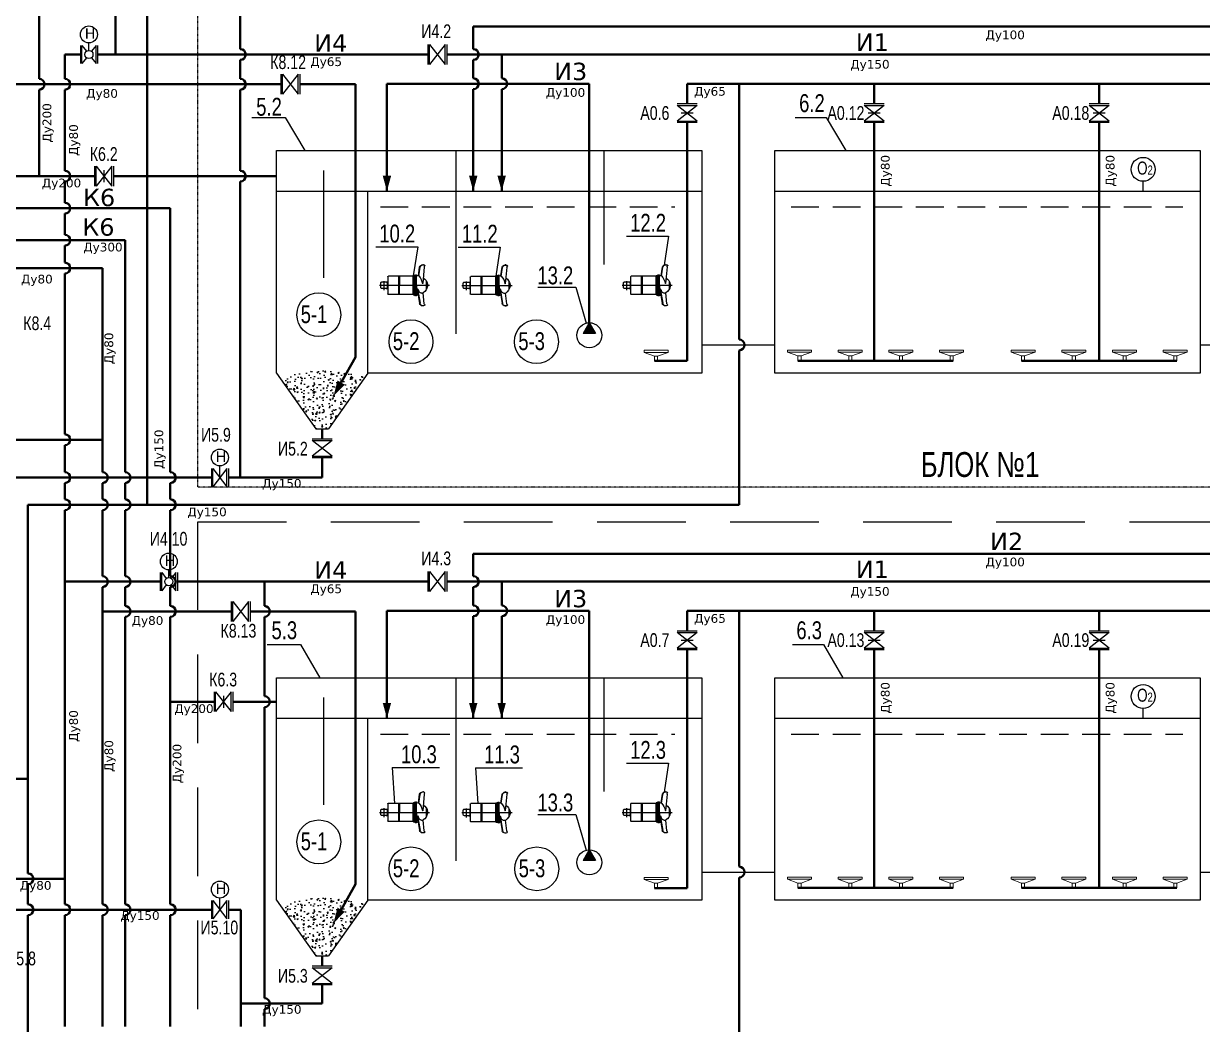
# Model space of a CAD drawing. Extents: x 151310 to 250336, y -70311 to -4848.
# Drawn here: x 232217 to 242341, y -21911 to -13297 of the extents above; entities that cross this region are included whole.
import ezdxf

# ---------------------------------------------------------------- set-up
doc = ezdxf.new("R2010")
doc.units = 0
doc.header["$LTSCALE"] = 300
doc.header["$MEASUREMENT"] = 0
for name, pattern in [('ACAD_ISO10W100', [18.5, 12, -3, 0.5, -3]), ('DASHED2', [9.525, 6.35, -3.175]), ('HIDDEN2', [4.7625, 3.175, -1.5875])]:
    doc.linetypes.add(name, pattern=pattern)
for name, color, linetype in [('1', 7, 'CONTINUOUS'), ('Обозначение задвижек', 7, 'CONTINUOUS'), ('Слой1', 7, 'CONTINUOUS')]:
    doc.layers.add(name, color=color, linetype=linetype)
for name, color, linetype, lineweight, true_color in [('А0', 7, 'CONTINUOUS', 40, 0x00befa), ('И1', 7, 'CONTINUOUS', 40, 0xfa8200), ('И2', 7, 'CONTINUOUS', 40, 0xc86400), ('И3', 7, 'CONTINUOUS', 40, 0xaa5000), ('И4', 7, 'CONTINUOUS', 40, 0x783c00), ('И5', 7, 'CONTINUOUS', 40, 0x5a3200), ('К6', 7, 'CONTINUOUS', 40, 0x501400), ('К8', 7, 'CONTINUOUS', 40, 0x008282)]:
    doc.layers.add(name, color=color, linetype=linetype, lineweight=lineweight, true_color=true_color)
doc.layers.add('воздух', color=140, linetype='CONTINUOUS', lineweight=15)
doc.layers.add('Запорная арматура', color=7, linetype='CONTINUOUS', lineweight=20)
doc.styles.add('MONARCH', font='monarch', dxfattribs={"width": 0.77})

# ---------------------------------------------------------------- blocks, each defined once
blk = doc.blocks.new('_мешалка')
at = {"layer": '1', "color": 124}
for p, q in [((10, 107), (-200, -1028)), ((101, -19), (-101, 19)), ((-336, -623), (-232, -60)), ((-214, -49), (-25, -84)), ((-92, -34), (-99, -70)), ((-28, -83), (168, -119)), ((55, -61), (48, -97)), ((76, -699), (180, -136)), ((133, -391), (-279, -315)), ((137, -371), (-276, -295)), ((-639, -804), (-637, -789)), ((-367, -735), (-569, -728)), ((-367, -745), (-568, -738)), ((-146, -736), (-382, -692)), ((-365, -674), (81, -756)), ((-351, -651), (-355, -653)), ((-351, -651), (79, -730)), ((77, -730), (-351, -651)), ((82, -700), (-345, -621)), ((-146, -736), (91, -780)), ((-142, -715), (81, -756)), ((-68, -763), (-72, -772)), ((-72, -772), (248, -889)), ((-68, -763), (252, -879)), ((76, -729), (80, -733)), ((84, -703), (79, -730)), ((84, -703), (79, -730)), ((84, -703), (82, -700)), ((-609, -835), (-620, -842)), ((-594, -832), (-210, -867)), ((-280, -938), (-94, -972)), ((-210, -867), (-209, -859)), ((-173, -986), (-210, -979)), ((238, -986), (-1, -915)), ((252, -994), (260, -1005)), ((291, -976), (294, -961))]:
    blk.add_line(p, q, dxfattribs=at)
at = {"layer": '1', "color": 124, "linetype": 'Continuous'}
for p, q in [((-99, -70), (-99, -70)), ((-353, -648), (-348, -623)), ((-353, -648), (-348, -623)), ((-351, -651), (-353, -648)), ((-351, -651), (-353, -648)), ((-345, -621), (-348, -623))]:
    blk.add_line(p, q, dxfattribs=at)
at = {"layer": '1', "color": 124}
blk.add_lwpolyline([(-74, 64), (-92, -34, 0.414214), (-72, -63), (26, -81, 0.414214), (55, -61), (73, 37, 0.414214), (53, 66), (-45, 84, 0.414214)], format="xyb", close=True, dxfattribs=at)
at = {"layer": '1', "color": 124, "linetype": 'Continuous'}
for centre, start, end in [((-218, -63), 77.1017, 167.0397), ((165, -134), 352.0399, 79.5398)]:
    blk.add_arc(centre, 15, start, end, dxfattribs=at)
at = {"layer": '1', "color": 124}
for centre, radius, start, end in [((-600, -811), 40, 169.5398, 229.2486), ((-563, -803), 75, 94.5398, 169.5398), ((-562, -813), 75, 94.5398, 194.5407), ((-347, -688), 35.7, 103.1562, 187.8291), ((43, -718), 411, 176.7694, 183.6906), ((43, -718), 411, 173.7885, 176.7694), ((-108, -554), 322, 216.374, 251.6398), ((-316, -652), 411, 337.2951, 342.3102), ((-316, -652), 411, 342.3102, 345.2911), ((60, -763), 35.5, 331.1876, 55.9107), ((-623, -838), 5, 229.2486, 300.367), ((-596, -857), 25, 83.5136, 120.367), ((-144, -774), 215, 201.9683, 252.2211), ((-166, -757), 229, 268.2939, 315.9686), ((232, -1010), 25, 38.7126, 75.566), ((216, -956), 75, 324.5389, 64.5398), ((220, -947), 75, 349.5398, 64.5398), ((264, -1002), 5, 218.7126, 289.831), ((252, -969), 40, 289.831, 349.5398)]:
    blk.add_arc(centre, radius, start, end, dxfattribs=at)
blk.add_open_spline([(-72, -772), (-61, -782), (-38, -799), (-9, -815), (5, -845), (9, -874), (6, -899), (1, -911), (-1, -916)], degree=3, knots=[0, 0, 0, 0, 18.339493, 33.175611, 44.600606, 57.620778, 67.720748, 74.27857, 74.27857, 74.27857, 74.27857], dxfattribs=at)

msp = doc.modelspace()

# ---------------------------------------------------------------- hatches: boundary and pattern name
at = {"layer": '1', "ltscale": 0.3}
h = msp.add_hatch(color=1, dxfattribs=at)
h.dxf.hatch_style = 1
h.paths.add_polyline_path([(237075.4, -15866.9), (237128.2, -15959.7), (237023.4, -15959.7)])
at = {"layer": '1', "ltscale": 0.4}
h = msp.add_hatch(dxfattribs=at)
h.set_pattern_fill('AR-CONC', color=256, scale=15.995253)
h.set_pattern_definition([(50, (49946.45, 2487.49), (114.727583, -10.037363), [11.99644, -131.96084]), (355, (49946.45, 2487.49), (-22.19363, 120.31504), [9.59715, -105.56867]), (100.451444, (49956.01, 2486.65), (92.533955, 110.27767), [10.195405, -112.14946]), (46.1842, (49946.45, 2519.48), (170.70795, -26.47523), [17.99466, -197.94126]), (96.63564, (49960.68, 2517.27), (149.50155, 155.81274), [15.29312, -168.22428]), (351.18416, (49946.45, 2519.48), (149.50155, 155.81274), [14.39573, -158.353]), (21, (49962.45, 2511.48), (95.476795, -64.39991), [11.99644, -131.96084]), (326, (49962.45, 2511.48), (38.9189, 115.98959), [9.59715, -105.56867]), (71.451445, (49970.4, 2506.12), (134.3957, 51.589675), [10.195405, -112.14946]), (37.5, (49946.454, 2487.49), (1.945, 53.247215), [0, -104.289051, 0, -107.168197, 0, -105.968553]), (7.5, (49946.454, 2487.49), (42.078639, 63.087152), [0, -61.101868, 0, -101.889763, 0, -40.388015]), (327.5, (49910.784, 2487.49), (85.386251, -3.607709), [0, -39.988133, 0, -124.762976, 0, -165.550872]), (317.5, (49894.79, 2487.49), (93.282105, 16.012045), [0, -51.984573, 0, -82.855412, 0, -117.565112])])
edge = h.paths.add_edge_path()
edge.add_spline(control_points=[(234988.9, -16301.7), (234932.4, -16291.9), (234746.2, -16267.6), (234540.1, -16291), (234438.8, -16369.4)], knot_values=[154.6814964, 154.6814964, 154.6814964, 154.6814964, 316.579474, 679.425503, 679.425503, 679.425503, 679.425503], degree=3, periodic=0)
edge.add_line((234438.8, -16369.4), (234726.8, -16778))
edge.add_line((234726.8, -16778), (234836, -16778))
edge.add_line((234836, -16778), (235149.2, -16333.6))
edge.add_spline(control_points=[(235149.2, -16333.6), (235096, -16322.3), (235042.9, -16311), (234988.9, -16301.7)], knot_values=[0, 0, 0, 0, 154.6814964, 154.6814964, 154.6814964, 154.6814964], degree=3, periodic=0)
at = {"layer": '1', "ltscale": 0.3}
h = msp.add_hatch(color=1, dxfattribs=at)
h.dxf.hatch_style = 1
h.paths.add_polyline_path([(237075.4, -20394.3), (237128.2, -20487.2), (237023.4, -20487.2)])
at = {"layer": '1', "ltscale": 0.4}
h = msp.add_hatch(dxfattribs=at)
h.set_pattern_fill('AR-CONC', color=256, scale=15.995253)
h.set_pattern_definition([(50, (49946.45, -2039.98), (114.727583, -10.037363), [11.99644, -131.96084]), (355, (49946.45, -2039.98), (-22.19363, 120.31504), [9.59715, -105.56867]), (100.451444, (49956.01, -2040.82), (92.533955, 110.27767), [10.195405, -112.14946]), (46.1842, (49946.45, -2007.99), (170.70795, -26.47523), [17.99466, -197.94126]), (96.63564, (49960.68, -2010.2), (149.50155, 155.81274), [15.29312, -168.22428]), (351.18416, (49946.45, -2008), (149.50155, 155.81274), [14.39573, -158.353]), (21, (49962.45, -2015.99), (95.476795, -64.39991), [11.99644, -131.96084]), (326, (49962.45, -2015.99), (38.9189, 115.98959), [9.59715, -105.56867]), (71.451445, (49970.4, -2021.36), (134.3957, 51.589675), [10.195405, -112.14946]), (37.5, (49946.454, -2039.982), (1.945, 53.247215), [0, -104.289051, 0, -107.168197, 0, -105.968553]), (7.5, (49946.454, -2039.98), (42.078639, 63.087152), [0, -61.101868, 0, -101.889763, 0, -40.388015]), (327.5, (49910.784, -2039.982), (85.386251, -3.607709), [0, -39.988133, 0, -124.762976, 0, -165.550872]), (317.5, (49894.79, -2039.98), (93.282105, 16.012045), [0, -51.984573, 0, -82.855412, 0, -117.565112])])
edge = h.paths.add_edge_path()
edge.add_spline(control_points=[(234988.9, -20829.1), (234932.4, -20819.4), (234746.2, -20795), (234540.1, -20818.4), (234438.8, -20896.9)], knot_values=[154.6814964, 154.6814964, 154.6814964, 154.6814964, 316.579474, 679.425503, 679.425503, 679.425503, 679.425503], degree=3, periodic=0)
edge.add_line((234438.8, -20896.9), (234726.8, -21305.5))
edge.add_line((234726.8, -21305.5), (234836, -21305.5))
edge.add_line((234836, -21305.5), (235149.2, -20861.1))
edge.add_spline(control_points=[(235149.2, -20861.1), (235096, -20849.8), (235042.9, -20838.4), (234988.9, -20829.1)], knot_values=[0, 0, 0, 0, 154.6814964, 154.6814964, 154.6814964, 154.6814964], degree=3, periodic=0)

# ---------------------------------------------------------------- linework, layer by layer
at = {"layer": '1'}
for p, q in [((232704.7, -13485.3), (232704.7, -13641)), ((232716.9, -13641), (232716.9, -13485.3)), ((232716.9, -13485.3), (232756.4, -13535.6)), ((232839, -13485.3), (232799.5, -13535.6)), ((232839, -13641), (232839, -13485.3)), ((232851.2, -13485.3), (232851.2, -13641)), ((235689.6, -13477.2), (235689.6, -13648.5)), ((235703, -13648.5), (235703, -13477.2)), ((235703, -13477.2), (235837.3, -13648.5)), ((235837.3, -13477.2), (235703, -13648.5)), ((235837.3, -13648.5), (235837.3, -13477.2)), ((235850.7, -13477.2), (235850.7, -13648.5)), ((232756.4, -13590.6), (232716.9, -13641)), ((232799.5, -13590.6), (232839, -13641)), ((234427.1, -13732.8), (234427.1, -13904.1)), ((234440.5, -13904.1), (234440.5, -13732.8)), ((234440.5, -13732.8), (234574.8, -13904.1)), ((234574.8, -13732.8), (234440.5, -13904.1)), ((234574.8, -13904.1), (234574.8, -13732.8)), ((234588.2, -13732.8), (234588.2, -13904.1)), ((238000.9, -13987.2), (237829.6, -13987.2)), ((237829.6, -14000.6), (238000.9, -14000.6)), ((238000.9, -14000.6), (237829.6, -14134.9)), ((238000.9, -14134.9), (237829.6, -14000.6)), ((237966.6, -14067.8), (237863.3, -14067.8)), ((237966.6, -14067.8), (237863.9, -14067.8)), ((239608, -13987.2), (239436.7, -13987.2)), ((239436.7, -14000.6), (239608, -14000.6)), ((239608, -14000.6), (239436.7, -14134.9)), ((239608, -14134.9), (239436.7, -14000.6)), ((239573.7, -14067.8), (239470.4, -14067.8)), ((239573.7, -14067.8), (239471, -14067.8)), ((241539.2, -13987.2), (241368, -13987.2)), ((241368, -14000.6), (241539.2, -14000.6)), ((241539.2, -14000.6), (241368, -14134.9)), ((241539.2, -14134.9), (241368, -14000.6)), ((241505, -14067.8), (241401.7, -14067.8)), ((241505, -14067.8), (241402.2, -14067.8)), ((237829.6, -14134.9), (238000.9, -14134.9)), ((238000.9, -14148.3), (237829.6, -14148.3)), ((239436.7, -14134.9), (239608, -14134.9)), ((239608, -14148.3), (239436.7, -14148.3)), ((241368, -14134.9), (241539.2, -14134.9)), ((241539.2, -14148.3), (241368, -14148.3)), ((232826.5, -14522.2), (232826.5, -14693.5)), ((232840, -14693.5), (232840, -14522.2)), ((232840, -14522.2), (232974.2, -14693.5)), ((232974.2, -14522.2), (232840, -14693.5)), ((232907.1, -14556.5), (232907.1, -14659.2)), ((232907.1, -14556.5), (232907.1, -14659.7)), ((232974.2, -14693.5), (232974.2, -14522.2)), ((232987.6, -14522.2), (232987.6, -14693.5)), ((234867, -16866.2), (234695.8, -16866.2)), ((234695.8, -16879.6), (234867, -16879.6)), ((234867, -16879.6), (234695.8, -17013.9)), ((234867, -17013.9), (234695.8, -16879.6)), ((234695.8, -17013.9), (234867, -17013.9)), ((234867, -17027.3), (234695.8, -17027.3)), ((233829.3, -17119.2), (233829.3, -17274.9)), ((233841.5, -17274.9), (233841.5, -17119.2)), ((233841.5, -17119.2), (233963.6, -17274.9)), ((233963.6, -17119.2), (233841.5, -17274.9)), ((233963.6, -17274.9), (233963.6, -17119.2)), ((233975.8, -17119.2), (233975.8, -17274.9)), ((233390.9, -18012.7), (233390.9, -18168.4)), ((233403.1, -18168.4), (233403.1, -18012.7)), ((233403.1, -18012.7), (233442.6, -18063.1)), ((233525.2, -18012.7), (233485.7, -18063.1)), ((233525.2, -18168.4), (233525.2, -18012.7)), ((233537.4, -18012.7), (233537.4, -18168.4)), ((235689.6, -18004.7), (235689.6, -18176)), ((235703, -18176), (235703, -18004.7)), ((235703, -18004.7), (235837.3, -18176)), ((235837.3, -18004.7), (235703, -18176)), ((235837.3, -18176), (235837.3, -18004.7)), ((235850.7, -18004.7), (235850.7, -18176)), ((233442.6, -18118.1), (233403.1, -18168.4)), ((233485.7, -18118.1), (233525.2, -18168.4)), ((234000.4, -18260.3), (234000.4, -18431.6)), ((234013.8, -18431.6), (234013.8, -18260.3)), ((234013.8, -18260.3), (234148, -18431.6)), ((234148, -18260.3), (234013.8, -18431.6)), ((234148, -18431.6), (234148, -18260.3)), ((234161.5, -18260.3), (234161.5, -18431.6)), ((238000.9, -18514.7), (237829.6, -18514.7)), ((237829.6, -18528.1), (238000.9, -18528.1)), ((238000.9, -18528.1), (237829.6, -18662.4)), ((238000.9, -18662.4), (237829.6, -18528.1)), ((239608, -18514.7), (239436.7, -18514.7)), ((239436.7, -18528.1), (239608, -18528.1)), ((239608, -18528.1), (239436.7, -18662.4)), ((239608, -18662.4), (239436.7, -18528.1)), ((241539.2, -18514.7), (241368, -18514.7)), ((241368, -18528.1), (241539.2, -18528.1)), ((241539.2, -18528.1), (241368, -18662.4)), ((241539.2, -18662.4), (241368, -18528.1)), ((237966.6, -18595.2), (237863.3, -18595.2)), ((237966.6, -18595.2), (237863.9, -18595.2)), ((239573.7, -18595.2), (239470.4, -18595.2)), ((239573.7, -18595.2), (239471, -18595.2)), ((241505, -18595.2), (241401.7, -18595.2)), ((241505, -18595.2), (241402.2, -18595.2)), ((237829.6, -18662.4), (238000.9, -18662.4)), ((238000.9, -18675.8), (237829.6, -18675.8)), ((239436.7, -18662.4), (239608, -18662.4)), ((239608, -18675.8), (239436.7, -18675.8)), ((241368, -18662.4), (241539.2, -18662.4)), ((241539.2, -18675.8), (241368, -18675.8)), ((233852.3, -19036), (233852.3, -19207.3)), ((233865.8, -19207.3), (233865.8, -19036)), ((233865.8, -19036), (234000, -19207.3)), ((234000, -19036), (233865.8, -19207.3)), ((233932.9, -19070.3), (233932.9, -19173)), ((233932.9, -19070.3), (233932.9, -19173.5)), ((234000, -19207.3), (234000, -19036)), ((234013.5, -19036), (234013.5, -19207.3)), ((233829.3, -20830.5), (233829.3, -20986.2)), ((233841.5, -20986.2), (233841.5, -20830.5)), ((233841.5, -20830.5), (233963.6, -20986.2)), ((233963.6, -20830.5), (233841.5, -20986.2)), ((233963.6, -20986.2), (233963.6, -20830.5)), ((233975.8, -20830.5), (233975.8, -20986.2)), ((234867, -21393.6), (234695.8, -21393.6)), ((234695.8, -21407.1), (234867, -21407.1)), ((234867, -21407.1), (234695.8, -21541.3)), ((234867, -21541.3), (234695.8, -21407.1)), ((234695.8, -21541.3), (234867, -21541.3)), ((234867, -21554.8), (234695.8, -21554.8))]:
    msp.add_line(p, q, dxfattribs=at)
at = {"layer": '1', "ltscale": 0.4}
for p, q in [((234177.2, -14102.8), (234463.7, -14102.8)), ((234463.7, -14102.8), (234631.1, -14388.8)), ((238844.6, -14102.8), (239110, -14102.8)), ((239110, -14102.8), (239277.4, -14388.8)), ((234389.3, -16299), (234389.3, -14388.8)), ((234389.3, -14388.8), (238043, -14388.8)), ((235929.4, -14388.8), (235929.4, -15961.6)), ((237201.5, -14388.8), (237201.5, -15365.4)), ((238043, -14388.8), (238043, -16299)), ((238667.6, -16299), (238667.6, -14388.8)), ((238667.6, -14388.8), (242321.4, -14388.8)), ((242321.4, -14388.8), (242321.4, -16299)), ((234791.8, -14558.1), (234791.8, -15481.1)), ((235173.5, -16299), (235173.5, -14737)), ((234389.3, -16299), (234726.8, -16778)), ((235173.5, -16299), (234836, -16778)), ((238043, -16299), (235173.5, -16299)), ((242321.4, -16299), (238667.6, -16299)), ((234726.8, -16778), (234836, -16778)), ((234308.5, -18630.3), (234595, -18630.3)), ((234595, -18630.3), (234762.4, -18916.2)), ((238820.9, -18630.3), (239086.3, -18630.3)), ((239086.3, -18630.3), (239253.7, -18916.2)), ((239086.3, -18630.3), (239253.7, -18916.2)), ((234389.3, -20826.5), (234389.3, -18916.2)), ((234389.3, -18916.2), (238043, -18916.2)), ((235929.4, -18916.2), (235929.4, -20489.1)), ((237201.5, -18916.2), (237201.5, -19892.9)), ((238043, -18916.2), (238043, -20826.5)), ((238667.6, -20826.5), (238667.6, -18916.2)), ((238667.6, -18916.2), (242321.4, -18916.2)), ((242321.4, -18916.2), (242321.4, -20826.5)), ((234791.8, -19085.6), (234791.8, -20008.6)), ((235173.5, -20826.5), (235173.5, -19264.5)), ((234389.3, -20826.5), (234726.8, -21305.5)), ((235173.5, -20826.5), (234836, -21305.5)), ((238043, -20826.5), (235173.5, -20826.5)), ((242321.4, -20826.5), (238667.6, -20826.5)), ((234726.8, -21305.5), (234836, -21305.5))]:
    msp.add_line(p, q, dxfattribs=at)
at = {"layer": '1', "color": 4, "ltscale": 0.4}
for p, q in [((234389.3, -14737), (238043, -14737)), ((238667.6, -14737), (242321.4, -14737)), ((234389.3, -19264.5), (238043, -19264.5)), ((238667.6, -19264.5), (242321.4, -19264.5))]:
    msp.add_line(p, q, dxfattribs=at)
at = {"layer": '1', "color": 4, "linetype": 'HIDDEN2', "ltscale": 0.25}
for p, q in [((235281.4, -14872.6), (237810.5, -14872.1)), ((238809.6, -14872.6), (242171.8, -14872.1)), ((235281.4, -19400.1), (237810.5, -19399.6)), ((238809.6, -19400.1), (242171.8, -19399.6))]:
    msp.add_line(p, q, dxfattribs=at)
at = {"layer": '1', "color": 1, "ltscale": 0.166667}
for p, q in [((237395.3, -15123.1), (237755.8, -15123.1)), ((235241, -15215.6), (235601.5, -15215.6)), ((235949.7, -15216.9), (236310.2, -15216.9)), ((235383.2, -19688.1), (235787.6, -19688.1)), ((236096.9, -19689.5), (236501.3, -19689.5)), ((237395.3, -19650.6), (237755.8, -19650.6))]:
    msp.add_line(p, q, dxfattribs=at)
at = {"layer": '1', "color": 1, "ltscale": 0.4}
for p, q in [((237755.8, -15123.1), (237718.2, -15371.6)), ((235601.5, -15215.6), (235563.9, -15464.1)), ((236310.2, -15216.9), (236272.6, -15465.5)), ((236633.3, -15562.2), (236959.8, -15562.2)), ((236959.8, -15562.2), (237047.6, -15870.7)), ((235383.2, -19688.1), (235402.9, -19994.8)), ((236096.9, -19689.5), (236119.1, -19996.1)), ((237755.8, -19650.6), (237718.2, -19899.1)), ((236633.3, -20089.7), (236959.8, -20089.7)), ((236959.8, -20089.7), (237047.6, -20398.1))]:
    msp.add_line(p, q, dxfattribs=at)
at = {"layer": '1', "color": 1}
for p, q in [((237075.4, -15866.9), (237023.4, -15959.7)), ((237075.4, -15866.9), (237128.2, -15959.7)), ((237075.4, -20394.3), (237023.4, -20487.2)), ((237075.4, -20394.3), (237128.2, -20487.2))]:
    msp.add_line(p, q, dxfattribs=at)
at = {"layer": '1', "color": 1, "ltscale": 0.3}
for p, q in [((237128.2, -15959.7), (237023.4, -15959.7)), ((237128.2, -20487.2), (237023.4, -20487.2))]:
    msp.add_line(p, q, dxfattribs=at)
at = {"layer": '1', "color": 22, "ltscale": 0.4}
for p, q in [((238043, -16057.7), (238667.6, -16057.7)), ((242321.4, -16057.9), (242946, -16057.9)), ((238043, -20585.2), (238667.6, -20585.2)), ((242321.4, -20585.4), (242946, -20585.4))]:
    msp.add_line(p, q, dxfattribs=at)
at = {"layer": '1', "linetype": 'ACAD_ISO10W100'}
msp.add_lwpolyline([(233712.7, -8520.9), (246684.5, -8520.9), (246684.5, -17280.1), (233712.7, -17280.1)], close=True, dxfattribs=at).dxf.unprotected_set("ltscale", 0)
at = {"layer": '1', "linetype": 'DASHED2', "ltscale": 0.4}
msp.add_lwpolyline([(233712.7, -17575.8), (246684.5, -17575.8), (246684.5, -26335), (233712.7, -26335)], close=True, dxfattribs=at)
at = {"layer": '1', "ltscale": 0.5}
for centre in [(232778, -13390.2), (233902.6, -17024.1), (233464.1, -17917.6), (233902.6, -20735.4)]:
    msp.add_circle(centre, 72.7, dxfattribs=at)
at = {"layer": '1', "ltscale": 0.4}
for centre in [(234752.6, -15798.1), (235543.7, -16029.9), (236621.8, -16029.9), (234752.6, -20325.6), (235543.7, -20557.4), (236624.7, -20557.4)]:
    msp.add_circle(centre, 188.4, dxfattribs=at)
at = {"layer": '1', "color": 1}
for centre in [(237075.9, -15974.4), (237075.9, -20501.9)]:
    msp.add_circle(centre, 107.5, dxfattribs=at)
at = {"layer": 'А0', "ltscale": 0.4}
for p, q in [((233278, -12902.7), (233278, -17430.2)), ((237915.2, -13987.2), (237915.2, -13813.8)), ((237915.2, -13813.8), (246511.3, -13813.8)), ((238362.4, -13813.8), (238362.4, -16010.9)), ((239522.3, -13987.2), (239522.3, -13813.8)), ((241453.6, -13987.2), (241453.6, -13813.8)), ((237915, -14148.3), (237915, -16195.1)), ((239522.3, -14148.3), (239522.3, -16193.3)), ((241453.6, -14148.3), (241453.6, -16193.3)), ((237915, -16195.1), (237636, -16195.1)), ((238362.4, -16104.4), (238362.4, -17430.2)), ((240200.6, -16193.3), (238867.6, -16193.3)), ((242121.4, -16193.3), (240788.4, -16193.3)), ((238362.4, -17430.2), (232253.9, -17430.2)), ((232253.9, -17430.2), (232253.9, -20596.1)), ((237915.2, -18514.7), (237915.2, -18341.3)), ((237915.2, -18341.3), (246511.3, -18341.3)), ((238362.4, -18341.3), (238362.4, -20538.4)), ((239522.3, -18514.7), (239522.3, -18341.3)), ((241453.6, -18514.7), (241453.6, -18341.3)), ((237915, -18675.8), (237915, -20722.5)), ((239522.3, -18675.8), (239522.3, -20720.7)), ((241453.6, -18675.8), (241453.6, -20720.7)), ((231758.1, -19785), (232253.9, -19785)), ((238362.4, -20631.9), (238362.4, -21957.7)), ((232253.9, -20689.7), (232253.9, -20861.6)), ((237915, -20722.5), (237636, -20722.5)), ((240200.6, -20720.7), (238867.6, -20720.7)), ((242121.4, -20720.7), (240788.4, -20720.7)), ((232253.9, -20955.1), (232253.9, -21957.7))]:
    msp.add_line(p, q, dxfattribs=at)
for centre in [(238362.4, -16057.7), (238362.4, -20585.2), (232253.9, -20642.9), (232253.9, -20908.4)]:
    msp.add_arc(centre, 46.8, 270, 90, dxfattribs=at)
at = {"layer": 'воздух', "color": 1, "ltscale": 0.4}
for p, q in [((237546, -16103.2), (237752.2, -16103.2)), ((237546, -16103.2), (237546, -16121.3)), ((237636, -16154.3), (237546, -16121.3)), ((237546, -16121.3), (237752.2, -16121.3)), ((237636, -16195.1), (237636, -16154.3)), ((237662.2, -16154.3), (237636, -16154.3)), ((237662.2, -16154.3), (237752.2, -16121.3)), ((237662.2, -16195.1), (237662.2, -16154.3)), ((237752.2, -16103.2), (237752.2, -16121.3)), ((238777.6, -16101.4), (238983.8, -16101.4)), ((238777.6, -16101.4), (238777.6, -16119.5)), ((238867.6, -16152.5), (238777.6, -16119.5)), ((238777.6, -16119.5), (238983.8, -16119.5)), ((238867.6, -16193.3), (238867.6, -16152.5)), ((238893.8, -16152.5), (238867.6, -16152.5)), ((238893.8, -16152.5), (238983.8, -16119.5)), ((238893.8, -16193.3), (238893.8, -16152.5)), ((238983.8, -16101.4), (238983.8, -16119.5)), ((239213.2, -16101.4), (239419.4, -16101.4)), ((239213.2, -16101.4), (239213.2, -16119.5)), ((239303.2, -16152.5), (239213.2, -16119.5)), ((239213.2, -16119.5), (239419.4, -16119.5)), ((239303.2, -16193.3), (239303.2, -16152.5)), ((239329.4, -16152.5), (239303.2, -16152.5)), ((239329.4, -16152.5), (239419.4, -16119.5)), ((239329.4, -16193.3), (239329.4, -16152.5)), ((239419.4, -16101.4), (239419.4, -16119.5)), ((239648.8, -16101.4), (239855, -16101.4)), ((239648.8, -16101.4), (239648.8, -16119.5)), ((239738.9, -16152.5), (239648.8, -16119.5)), ((239648.8, -16119.5), (239855, -16119.5)), ((239738.9, -16193.3), (239738.9, -16152.5)), ((239765, -16152.5), (239738.9, -16152.5)), ((239765, -16152.5), (239855, -16119.5)), ((239765, -16193.3), (239765, -16152.5)), ((239855, -16101.4), (239855, -16119.5)), ((240084.4, -16101.4), (240290.7, -16101.4)), ((240084.4, -16101.4), (240084.4, -16119.5)), ((240174.5, -16152.5), (240084.4, -16119.5)), ((240084.4, -16119.5), (240290.7, -16119.5)), ((240174.5, -16193.3), (240174.5, -16152.5)), ((240200.6, -16152.5), (240174.5, -16152.5)), ((240200.6, -16152.5), (240290.7, -16119.5)), ((240200.6, -16193.3), (240200.6, -16152.5)), ((240290.7, -16101.4), (240290.7, -16119.5)), ((240904.6, -16101.4), (240698.3, -16101.4)), ((240698.3, -16101.4), (240698.3, -16119.5)), ((240788.4, -16152.5), (240698.3, -16119.5)), ((240904.6, -16119.5), (240698.3, -16119.5)), ((240788.4, -16193.3), (240788.4, -16152.5)), ((240788.4, -16152.5), (240814.5, -16152.5)), ((240814.5, -16152.5), (240904.6, -16119.5)), ((240814.5, -16193.3), (240814.5, -16152.5)), ((240904.6, -16101.4), (240904.6, -16119.5)), ((241340.2, -16101.4), (241134, -16101.4)), ((241134, -16101.4), (241134, -16119.5)), ((241224, -16152.5), (241134, -16119.5)), ((241340.2, -16119.5), (241134, -16119.5)), ((241224, -16193.3), (241224, -16152.5)), ((241224, -16152.5), (241250.1, -16152.5)), ((241250.1, -16152.5), (241340.2, -16119.5)), ((241250.1, -16193.3), (241250.1, -16152.5)), ((241340.2, -16101.4), (241340.2, -16119.5)), ((241775.8, -16101.4), (241569.6, -16101.4)), ((241569.6, -16101.4), (241569.6, -16119.5)), ((241659.6, -16152.5), (241569.6, -16119.5)), ((241775.8, -16119.5), (241569.6, -16119.5)), ((241659.6, -16193.3), (241659.6, -16152.5)), ((241659.6, -16152.5), (241685.8, -16152.5)), ((241685.8, -16152.5), (241775.8, -16119.5)), ((241685.8, -16193.3), (241685.8, -16152.5)), ((241775.8, -16101.4), (241775.8, -16119.5)), ((242211.4, -16101.4), (242005.2, -16101.4)), ((242005.2, -16101.4), (242005.2, -16119.5)), ((242095.2, -16152.5), (242005.2, -16119.5)), ((242211.4, -16119.5), (242005.2, -16119.5)), ((242095.2, -16193.3), (242095.2, -16152.5)), ((242095.2, -16152.5), (242121.4, -16152.5)), ((242121.4, -16152.5), (242211.4, -16119.5)), ((242121.4, -16193.3), (242121.4, -16152.5)), ((242211.4, -16101.4), (242211.4, -16119.5)), ((237546, -20630.6), (237752.2, -20630.6)), ((237546, -20630.6), (237546, -20648.8)), ((237636, -20681.8), (237546, -20648.8)), ((237546, -20648.8), (237752.2, -20648.8)), ((237662.2, -20681.8), (237752.2, -20648.8)), ((237752.2, -20630.6), (237752.2, -20648.8)), ((238777.6, -20628.8), (238983.8, -20628.8)), ((238777.6, -20628.8), (238777.6, -20647)), ((238867.6, -20680), (238777.6, -20647)), ((238777.6, -20647), (238983.8, -20647)), ((238893.8, -20680), (238983.8, -20647)), ((238983.8, -20628.8), (238983.8, -20647)), ((239213.2, -20628.8), (239419.4, -20628.8)), ((239213.2, -20628.8), (239213.2, -20647)), ((239303.2, -20680), (239213.2, -20647)), ((239213.2, -20647), (239419.4, -20647)), ((239329.4, -20680), (239419.4, -20647)), ((239419.4, -20628.8), (239419.4, -20647)), ((239648.8, -20628.8), (239855, -20628.8)), ((239648.8, -20628.8), (239648.8, -20647)), ((239738.9, -20680), (239648.8, -20647)), ((239648.8, -20647), (239855, -20647)), ((239765, -20680), (239855, -20647)), ((239855, -20628.8), (239855, -20647)), ((240084.4, -20628.8), (240290.7, -20628.8)), ((240084.4, -20628.8), (240084.4, -20647)), ((240174.5, -20680), (240084.4, -20647)), ((240084.4, -20647), (240290.7, -20647)), ((240200.6, -20680), (240290.7, -20647)), ((240290.7, -20628.8), (240290.7, -20647)), ((240904.6, -20628.8), (240698.3, -20628.8)), ((240698.3, -20628.8), (240698.3, -20647)), ((240788.4, -20680), (240698.3, -20647)), ((240904.6, -20647), (240698.3, -20647)), ((240814.5, -20680), (240904.6, -20647)), ((240904.6, -20628.8), (240904.6, -20647)), ((241340.2, -20628.8), (241134, -20628.8)), ((241134, -20628.8), (241134, -20647)), ((241224, -20680), (241134, -20647)), ((241340.2, -20647), (241134, -20647)), ((241250.1, -20680), (241340.2, -20647)), ((241340.2, -20628.8), (241340.2, -20647)), ((241775.8, -20628.8), (241569.6, -20628.8)), ((241569.6, -20628.8), (241569.6, -20647)), ((241659.6, -20680), (241569.6, -20647)), ((241775.8, -20647), (241569.6, -20647)), ((241685.8, -20680), (241775.8, -20647)), ((241775.8, -20628.8), (241775.8, -20647)), ((242211.4, -20628.8), (242005.2, -20628.8)), ((242005.2, -20628.8), (242005.2, -20647)), ((242095.2, -20680), (242005.2, -20647)), ((242211.4, -20647), (242005.2, -20647)), ((242121.4, -20680), (242211.4, -20647)), ((242211.4, -20628.8), (242211.4, -20647)), ((237636, -20722.5), (237636, -20681.8)), ((237662.2, -20681.8), (237636, -20681.8)), ((237662.2, -20722.5), (237662.2, -20681.8)), ((238867.6, -20720.7), (238867.6, -20680)), ((238893.8, -20680), (238867.6, -20680)), ((238893.8, -20720.7), (238893.8, -20680)), ((239303.2, -20720.7), (239303.2, -20680)), ((239329.4, -20680), (239303.2, -20680)), ((239329.4, -20720.7), (239329.4, -20680)), ((239738.9, -20720.7), (239738.9, -20680)), ((239765, -20680), (239738.9, -20680)), ((239765, -20720.7), (239765, -20680)), ((240174.5, -20720.7), (240174.5, -20680)), ((240200.6, -20680), (240174.5, -20680)), ((240200.6, -20720.7), (240200.6, -20680)), ((240788.4, -20720.7), (240788.4, -20680)), ((240788.4, -20680), (240814.5, -20680)), ((240814.5, -20720.7), (240814.5, -20680)), ((241224, -20720.7), (241224, -20680)), ((241224, -20680), (241250.1, -20680)), ((241250.1, -20720.7), (241250.1, -20680)), ((241659.6, -20720.7), (241659.6, -20680)), ((241659.6, -20680), (241685.8, -20680)), ((241685.8, -20720.7), (241685.8, -20680)), ((242095.2, -20720.7), (242095.2, -20680)), ((242095.2, -20680), (242121.4, -20680)), ((242121.4, -20720.7), (242121.4, -20680))]:
    msp.add_line(p, q, dxfattribs=at)
at = {"layer": 'И1', "ltscale": 0.4}
for p, q in [((243444.9, -13563.1), (236322.9, -13563.1)), ((236322.9, -13563.1), (236322.9, -13767.5)), ((236322.9, -13861), (236322.9, -14737)), ((243444.9, -18090.6), (236322.9, -18090.6)), ((236322.9, -18090.6), (236322.9, -18295)), ((236322.9, -18388.5), (236322.9, -19264.5))]:
    msp.add_line(p, q, dxfattribs=at)
at = {"layer": 'И1', "ltscale": 0.3}
for points in [[(236322.9, -14737, 0, 72.3, 0), (236322.9, -14604.1, 45.2, 45.2, 0)], [(236322.9, -19264.5, 0, 72.3, 0), (236322.9, -19131.6, 45.2, 45.2, 0)]]:
    msp.add_lwpolyline(points, format="xyseb", dxfattribs=at)
at = {"layer": 'И1', "ltscale": 0.4}
for centre in [(236322.9, -13814.3), (236322.9, -18341.7)]:
    msp.add_arc(centre, 46.8, 270, 90, dxfattribs=at)
at = {"layer": 'И2', "ltscale": 0.4}
for p, q in [((246275.4, -13323.5), (236078.8, -13323.5)), ((236078.8, -13323.5), (236078.8, -13516.4)), ((236078.8, -13609.9), (236078.8, -13767.5)), ((236078.8, -13861), (236078.8, -14737)), ((246275.4, -17850.9), (236078.8, -17850.9)), ((236078.8, -17850.9), (236078.8, -18043.9)), ((236078.8, -18137.4), (236078.8, -18295)), ((236078.8, -18388.5), (236078.8, -19264.5))]:
    msp.add_line(p, q, dxfattribs=at)
at = {"layer": 'И2', "ltscale": 0.3}
for points in [[(236078.8, -14737, 0, 72.3, 0), (236078.8, -14604.1, 45.2, 45.2, 0)], [(236078.8, -19264.5, 0, 72.3, 0), (236078.8, -19131.6, 45.2, 45.2, 0)]]:
    msp.add_lwpolyline(points, format="xyseb", dxfattribs=at)
at = {"layer": 'И2', "ltscale": 0.4}
for centre in [(236078.8, -13563.1), (236078.8, -13814.3), (236078.8, -18090.6), (236078.8, -18341.7)]:
    msp.add_arc(centre, 46.8, 270, 90, dxfattribs=at)
at = {"layer": 'И3', "ltscale": 0.4}
for p, q in [((237075.4, -13814.3), (235337.4, -13814.3)), ((235337.4, -13814.3), (235337.4, -14737)), ((237075.4, -15866.9), (237075.4, -13814.3)), ((237075.4, -18341.7), (235337.4, -18341.7)), ((235337.4, -18341.7), (235337.4, -19264.5)), ((237075.4, -20394.3), (237075.4, -18341.7))]:
    msp.add_line(p, q, dxfattribs=at)
at = {"layer": 'И3', "ltscale": 0.3}
for points in [[(235337.4, -14737, 0, 72.3, 0), (235337.4, -14604.1, 45.2, 45.2, 0)], [(235337.4, -19264.5, 0, 72.3, 0), (235337.4, -19131.6, 45.2, 45.2, 0)]]:
    msp.add_lwpolyline(points, format="xyseb", dxfattribs=at)
at = {"layer": 'И4', "ltscale": 0.4}
for p, q in [((233005.9, -13563.1), (233005.9, -10127.1)), ((232571, -13772), (232571, -13563.1)), ((232571, -13563.1), (232704.7, -13563.1)), ((235689.6, -13563.1), (232851.2, -13563.1)), ((236322.9, -13563.1), (235850.7, -13563.1)), ((232571, -14561.1), (232571, -13865.5)), ((232571, -14836.2), (232571, -14654.6)), ((232571, -15111.3), (232571, -14929.7)), ((232571, -15350.9), (232571, -15204.8)), ((232571, -16824.6), (232571, -15444.4)), ((232571, -17150.2), (232571, -16918.1)), ((232571, -17383.4), (232571, -17243.8)), ((232571, -20861.6), (232571, -17477)), ((233390.9, -18090.6), (232571, -18090.6)), ((235689.6, -18090.4), (233537.4, -18090.6)), ((234284.9, -18299.3), (234284.9, -18090.5)), ((236322.9, -18090.6), (235850.7, -18090.4)), ((234284.9, -19074.9), (234284.9, -18392.8)), ((234285.1, -21667.9), (234284.9, -19168.4)), ((232571, -20642.9), (230038.3, -20642.9)), ((234285.1, -20642.9), (234285, -20642.9)), ((232571, -21910.9), (232571, -20955.1)), ((234285.1, -21910.9), (234285.1, -21761.4))]:
    msp.add_line(p, q, dxfattribs=at)
for centre in [(232571, -13818.7), (232571, -14607.8), (232571, -14882.9), (232571, -15158), (232571, -15397.6), (232571, -16871.4), (232571, -17197), (232571, -17430.2), (234284.9, -18346), (234284.9, -19121.6), (232571, -20908.4), (234285.1, -21714.7)]:
    msp.add_arc(centre, 46.8, 270, 90, dxfattribs=at)
at = {"layer": 'И5', "ltscale": 0.4}
for p, q in [((234077.6, -13516.4), (234077.6, -12949.5)), ((234077.6, -13772), (234077.6, -13609.9)), ((234077.6, -14561.1), (234077.6, -13865.5)), ((234077.6, -17197), (234077.6, -14654.6)), ((234781.4, -16778), (234781.4, -16866.2)), ((234781.4, -17027.3), (234781.4, -17197)), ((233829.3, -17197), (231307.1, -17197)), ((233975.8, -17197), (234781.4, -17197)), ((233829.3, -20908.4), (230266.3, -20908.4)), ((234084, -20908.4), (233975.8, -20908.4)), ((234084, -20908.4), (234084, -21910.9)), ((234781.4, -21305.5), (234781.4, -21393.6)), ((234781.4, -21554.8), (234781.4, -21714.7)), ((234781.4, -21714.7), (234084, -21714.7))]:
    msp.add_line(p, q, dxfattribs=at)
for centre in [(234077.6, -13563.1), (234077.6, -13818.7), (234077.6, -14607.8)]:
    msp.add_arc(centre, 46.8, 270, 90, dxfattribs=at)
at = {"layer": 'К6', "ltscale": 0.4}
for p, q in [((232349.9, -13772), (232349.9, -10080.4)), ((232349.9, -13865.5), (232349.9, -14607.8)), ((231288.3, -14607.8), (232826.5, -14607.8)), ((232987.6, -14607.8), (234389.3, -14607.8)), ((231288.3, -14882.9), (233476.5, -14882.9)), ((233476.5, -17150.2), (233476.5, -14882.9)), ((231288.3, -15158), (233087.9, -15158)), ((233087.9, -15158), (233087.9, -17150.2)), ((233087.9, -17243.8), (233087.9, -17383.4)), ((233476.5, -17383.4), (233476.5, -17243.8)), ((233087.9, -17477), (233087.9, -18043.9)), ((233476.5, -17477), (233476.5, -18043.9)), ((233087.9, -18137.4), (233087.9, -18299.4)), ((233476.5, -18299.4), (233476.5, -18137.4)), ((233087.9, -18393), (233087.9, -20861.6)), ((233476.5, -20861.6), (233476.5, -18393)), ((233852.3, -19121.6), (233476.5, -19121.6)), ((234013.5, -19121.6), (234389.3, -19121.6)), ((233087.9, -20955.1), (233087.9, -21910.9)), ((233476.5, -21910.9), (233476.5, -20955.1))]:
    msp.add_line(p, q, dxfattribs=at)
for centre in [(232349.9, -13818.7), (233087.9, -17197), (233476.5, -17197), (233087.9, -17430.2), (233476.5, -17430.2), (233087.9, -18090.6), (233476.5, -18090.6), (233087.9, -18346.2), (233476.5, -18346.2), (233087.9, -20908.4), (233476.5, -20908.4)]:
    msp.add_arc(centre, 46.8, 270, 90, dxfattribs=at)
at = {"layer": 'К8', "ltscale": 0.4}
for p, q in [((232123.5, -13818.7), (234427.1, -13818.5)), ((234588.2, -13818.7), (235067.4, -13818.7)), ((235067.4, -16162.5), (235067.4, -13818.7)), ((232894.2, -15397.6), (232123.5, -15397.6)), ((232894.2, -17150.2), (232894.2, -15397.6)), ((235067.4, -16162.5), (234944.3, -16380.8)), ((232894.2, -16871.4), (229805.2, -16871.4)), ((232894.2, -17383.4), (232894.2, -17243.8)), ((232894.2, -18043.9), (232894.2, -17477)), ((232894.2, -20861.6), (232894.2, -18137.4)), ((234000.4, -18345.9), (232894.2, -18346.2)), ((234161.5, -18346), (235067.4, -18346.2)), ((235067.4, -20690), (235067.4, -18346.2)), ((235067.4, -20690), (234944.3, -20908.3)), ((232894.2, -21910.9), (232894.2, -20955.1))]:
    msp.add_line(p, q, dxfattribs=at)
at = {"layer": 'К8', "ltscale": 0.3}
for points in [[(234879, -16496.6, 0, 72.3, 0), (234944.3, -16380.8, 45.2, 45.2, 0)], [(234879, -21024, 0, 72.3, 0), (234944.3, -20908.3, 45.2, 45.2, 0)]]:
    msp.add_lwpolyline(points, format="xyseb", dxfattribs=at)
at = {"layer": 'К8', "ltscale": 0.4}
for centre in [(232894.2, -17197), (232894.2, -17430.2), (232894.2, -18090.6), (232894.2, -20908.4)]:
    msp.add_arc(centre, 46.8, 270, 90, dxfattribs=at)
at = {"layer": 'Обозначение задвижек', "color": 120, "ltscale": 0.4}
for p, q in [((241831.8, -14737), (241831.8, -14652.2)), ((241831.8, -19264.5), (241831.8, -19179.6))]:
    msp.add_line(p, q, dxfattribs=at)
for centre in [(241831.8, -14549.4), (241831.8, -19076.8)]:
    msp.add_circle(centre, 102.8, dxfattribs=at)
at = {"layer": 'Слой1', "ltscale": 0.4}
for p, q in [((232778, -13528.2), (232778, -13462.9)), ((233902.6, -17197), (233902.6, -17096.8)), ((233464.1, -18055.6), (233464.1, -17990.4)), ((233902.6, -20908.4), (233902.6, -20808.1))]:
    msp.add_line(p, q, dxfattribs=at)
for centre in [(232778, -13563.1), (233464.1, -18090.6)]:
    msp.add_circle(centre, 34.9, dxfattribs=at)

# ---------------------------------------------------------------- block references
at = {"layer": '1', "color": 1, "linetype": 'Continuous', "xscale": -0.3732225768667113, "yscale": 0.3732225768667112, "zscale": 0.3732225768667112, "rotation": 79.45149475423656}
for p in [(235312.4, -15548.4), (236021.1, -15549.7), (237397.2, -15548.4)]:
    msp.add_blockref('_мешалка', p, dxfattribs=at)
at = {"layer": '1', "color": 124, "linetype": 'Continuous', "xscale": -0.3732225768667113, "yscale": 0.3732225768667112, "zscale": 0.3732225768667112, "rotation": 79.45149475423656}
for p in [(235312.4, -20075.8), (236021.1, -20077.1), (237397.2, -20075.8)]:
    msp.add_blockref('_мешалка', p, dxfattribs=at)

# ---------------------------------------------------------------- texts
at = {"layer": '1', "linetype": 'DASHED2', "ltscale": 15, "char_height": 89.573, "width": 182.626, "attachment_point": 1}
for insert in [(232742, -13338.3), (233866.6, -16972.2), (233428.1, -17865.7), (233866.6, -20683.5)]:
    msp.add_mtext('{\\fVerdana|b0|i0|c204|p34;Н}', dxfattribs=dict(at, insert=insert))
at = {"layer": '1', "ltscale": 0.4, "attachment_point": 1, "style": 'MONARCH'}
for s, width, insert, char_height in [('5.2', 372.584, (234214.8, -13935.2), 153.55), ('6.2', 372.584, (238877.7, -13904), 153.55), ('5-1', 372.584, (234596.9, -15716.5), 153.55), ('5-2', 372.584, (235388.1, -15948.3), 153.55), ('5-3', 372.584, (236466.1, -15948.3), 153.55), ('БЛОК {\\fArial|b0|i0|c204|p34;№1}', 1711.232, (239922.5, -16977.9), 213.27), ('5.3', 372.584, (234346.1, -18431.5), 153.55), ('6.3', 372.584, (238854.1, -18431.5), 153.55), ('5-1', 372.584, (234596.9, -20244), 153.55), ('5-2', 372.584, (235388.1, -20475.8), 153.55), ('5-3', 372.584, (236469, -20475.8), 153.55)]:
    msp.add_mtext_dynamic_manual_height_columns(s, width=width, gutter_width=799.8, heights=[0], dxfattribs=dict(at, insert=insert, char_height=char_height))
at = {"layer": '1', "color": 1, "ltscale": 0.4, "char_height": 153.55, "attachment_point": 1, "style": 'MONARCH'}
for s, insert in [('12.2', (237426.5, -14931.5)), ('10.2', (235272.2, -15024.1)), ('11.2', (235980.9, -15025.4)), ('13.2', (236630, -15383.3)), ('10.3', (235458.3, -19496.6)), ('11.3', (236172, -19497.9)), ('12.3', (237426.5, -19459)), ('13.3', (236630, -19910.8))]:
    msp.add_mtext_dynamic_manual_height_columns(s, width=372.584, gutter_width=799.8, heights=[0], dxfattribs=dict(at, insert=insert))
at = {"layer": 'А0', "ltscale": 0.4, "char_height": 75, "width": 243.502, "attachment_point": 3}
for s, insert in [('{\\fVerdana|b0|i0|c204|p34;Ду65}', (238248.2, -13841.7)), ('{\\fVerdana|b0|i0|c204|p34;Ду\\fVerdana|b0|i0|c0|p34;150}', (233961.3, -17454)), ('{\\fVerdana|b0|i0|c204|p34;Ду65}', (238248.2, -18369.2))]:
    msp.add_mtext(s, dxfattribs=dict(at, insert=insert))
at = {"layer": 'А0', "ltscale": 0.4, "char_height": 75, "width": 243.502, "attachment_point": 3, "rotation": 90}
for s, insert in [('{\\fVerdana|b0|i0|c204|p34;Ду8\\fVerdana|b0|i0|c0|p34;0}', (239579.9, -14425.6)), ('{\\fVerdana|b0|i0|c204|p34;Ду8\\fVerdana|b0|i0|c0|p34;0}', (241511.1, -14425.6)), ('{\\fVerdana|b0|i0|c204|p34;Ду\\fVerdana|b0|i0|c0|p34;150}', (233341.1, -16784)), ('{\\fVerdana|b0|i0|c204|p34;Ду8\\fVerdana|b0|i0|c0|p34;0}', (239579.9, -18953.1)), ('{\\fVerdana|b0|i0|c204|p34;Ду8\\fVerdana|b0|i0|c0|p34;0}', (241511.1, -18953.1))]:
    msp.add_mtext(s, dxfattribs=dict(at, insert=insert))
at = {"layer": 'Запорная арматура', "ltscale": 0.4, "char_height": 118.04, "attachment_point": 1, "style": 'MONARCH'}
for s, insert in [('И4.2', (235632.5, -13304.4)), ('К8.12', (234335.4, -13570.2)), ('А0.6', (237513.6, -14006.3)), ('А0.12', (239120.7, -14006.3)), ('А0.18', (241052, -14006.3)), ('К6.2', (232785.2, -14358.8)), ('К8.4', (232214.3, -15812.5)), ('И5.9', (233740.6, -16770.2)), ('И5.2', (234401.2, -16889.7)), ('И4.10', (233300, -17663.7)), ('И4.3', (235632.5, -17831.8)), ('К8.13', (233908.6, -18453.2)), ('А0.7', (237513.6, -18533.8)), ('А0.13', (239120.7, -18533.8)), ('А0.19', (241052, -18533.8)), ('К6.3', (233811, -18872.6)), ('И5.10', (233736, -21002.2)), ('И5.8', (232066.5, -21268.2)), ('И5.3', (234401.2, -21417.2))]:
    msp.add_mtext_dynamic_manual_height_columns(s, width=286.336, gutter_width=44263.9, heights=[0], dxfattribs=dict(at, insert=insert))
at = {"layer": 'И1', "ltscale": 15, "width": 304.377, "attachment_point": 1}
for s, insert, char_height in [('{\\fVerdana|b0|i0|c204|p34;И1}', (239364.8, -13382.5), 149.289), ('{\\fVerdana|b0|i0|c204|p34;Ду150}', (239317.2, -13609.4), 75), ('{\\fVerdana|b0|i0|c204|p34;И1}', (239364.8, -17910), 149.289), ('{\\fVerdana|b0|i0|c204|p34;Ду150}', (239317.2, -18136.9), 75)]:
    msp.add_mtext(s, dxfattribs=dict(at, insert=insert, char_height=char_height))
at = {"layer": 'И2', "ltscale": 15, "width": 304.377, "attachment_point": 1}
for s, insert, char_height in [('{\\fVerdana|b0|i0|c204|p34;Ду100}', (240478.8, -13356.6), 75), ('{\\fVerdana|b0|i0|c204|p34;И2}', (240518.3, -17670.3), 149.289), ('{\\fVerdana|b0|i0|c204|p34;Ду100}', (240478.8, -17884.1), 75)]:
    msp.add_mtext(s, dxfattribs=dict(at, insert=insert, char_height=char_height))
at = {"layer": 'И3', "ltscale": 15, "width": 304.377, "attachment_point": 1}
for s, insert, char_height in [('{\\fVerdana|b0|i0|c204|p34;И3}', (236774, -13633.6), 149.289), ('{\\fVerdana|b0|i0|c204|p34;Ду100}', (236702.6, -13851.5), 75), ('{\\fVerdana|b0|i0|c204|p34;И3}', (236774, -18161.1), 149.289), ('{\\fVerdana|b0|i0|c204|p34;Ду100}', (236702.6, -18378.9), 75)]:
    msp.add_mtext(s, dxfattribs=dict(at, insert=insert, char_height=char_height))
at = {"layer": 'И4', "ltscale": 15}
for s, insert, char_height, width, attachment_point in [('{\\fVerdana|b0|i0|c204|p34;И4}', (234712.8, -13388.8), 149.289, 304.377, 1), ('{\\fVerdana|b0|i0|c204|p34;Ду65}', (234952, -13587), 75, 243.502, 3), ('{\\fVerdana|b0|i0|c204|p34;И4}', (234712.8, -17916.3), 149.289, 304.377, 1), ('{\\fVerdana|b0|i0|c204|p34;Ду65}', (234952, -18114.5), 75, 243.502, 3), ('{\\fVerdana|b0|i0|c204|p34;Ду80}', (232456.4, -20662), 75, 243.502, 3)]:
    msp.add_mtext(s, dxfattribs=dict(at, insert=insert, char_height=char_height, width=width, attachment_point=attachment_point))
at = {"layer": 'И4', "ltscale": 15, "char_height": 75, "width": 243.502, "attachment_point": 3, "rotation": 90}
for insert in [(232608.1, -14161.4), (232608.1, -19194)]:
    msp.add_mtext('{\\fVerdana|b0|i0|c204|p34;Ду80}', dxfattribs=dict(at, insert=insert))
at = {"layer": 'И5', "ltscale": 15, "char_height": 75, "width": 304.377, "attachment_point": 3}
for insert in [(234603.9, -17209.1), (233385.1, -20920.4), (234603.9, -21726.8)]:
    msp.add_mtext('{\\fVerdana|b0|i0|c204|p34;Ду150}', dxfattribs=dict(at, insert=insert))
at = {"layer": 'К6', "ltscale": 15, "char_height": 75, "width": 304.377, "attachment_point": 3, "rotation": 90}
for insert in [(232379.6, -13981.1), (233497.1, -19483.9)]:
    msp.add_mtext('{\\fVerdana|b0|i0|c204|p34;Ду200}', dxfattribs=dict(at, insert=insert))
at = {"layer": 'К6', "ltscale": 15, "width": 304.377, "attachment_point": 3}
for s, insert, char_height in [('{\\fVerdana|b0|i0|c204|p34;Ду200}', (232711.5, -14629.1), 75), ('{\\fVerdana|b0|i0|c204|p34;К6}', (233003.3, -14716.1), 149.289), ('{\\fVerdana|b0|i0|c204|p34;К6}', (232997.3, -14969.8), 149.289), ('{\\fVerdana|b0|i0|c204|p34;Ду300}', (233067.4, -15179.3), 75), ('{\\fVerdana|b0|i0|c204|p34;Ду200}', (233848.7, -19143.8), 75)]:
    msp.add_mtext(s, dxfattribs=dict(at, insert=insert, char_height=char_height))
at = {"layer": 'К8', "ltscale": 15, "char_height": 75, "width": 243.502, "attachment_point": 3}
for insert in [(233026.9, -13859.6), (232467.1, -15454.4), (233417.1, -18387.1)]:
    msp.add_mtext('{\\fVerdana|b0|i0|c204|p34;Ду80}', dxfattribs=dict(at, insert=insert))
at = {"layer": 'К8', "ltscale": 15, "char_height": 75, "width": 243.502, "attachment_point": 3, "rotation": 90}
for insert in [(232911.4, -15951.1), (232911.4, -19451.5)]:
    msp.add_mtext('{\\fVerdana|b0|i0|c204|p34;Ду80}', dxfattribs=dict(at, insert=insert))
at = {"layer": 'Обозначение задвижек', "color": 120, "ltscale": 0.4, "char_height": 111.967, "attachment_point": 1, "style": 'MONARCH'}
for insert in [(241780.5, -14482.4), (241780.5, -19009.9)]:
    msp.add_mtext_dynamic_manual_height_columns('О{\\H0.7x;2}', width=293.268, gutter_width=799.8, heights=[0], dxfattribs=dict(at, insert=insert))

doc.saveas('drawing.dxf')
